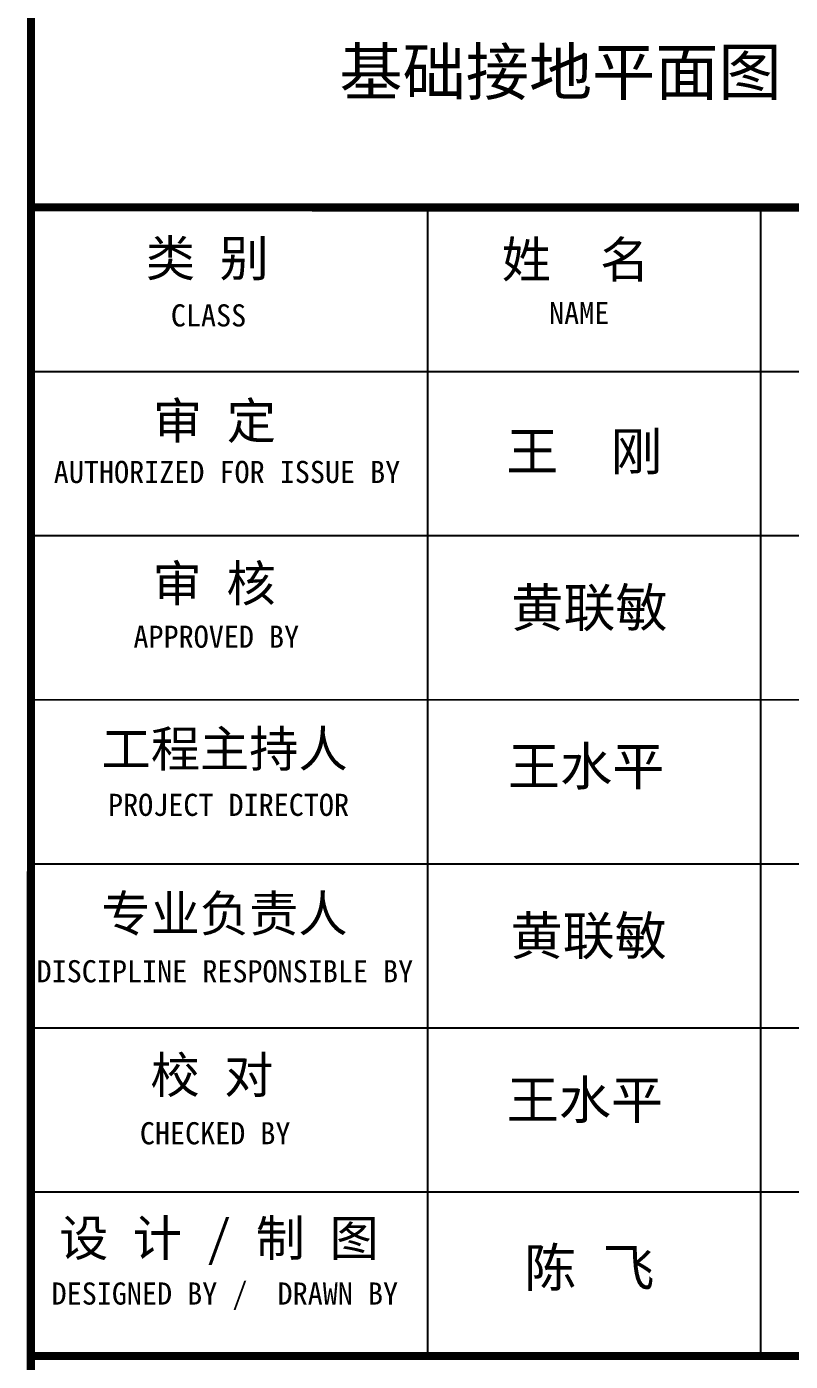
# Model space of a CAD drawing. Extents: x 4929870 to 5205508, y 4505833 to 4862647.
# Drawn here: x 5192245 to 5200159, y 4709985 to 4723813 of the extents above; entities that cross this region are included whole.
import ezdxf
from ezdxf.enums import TextEntityAlignment as Align

# ---------------------------------------------------------------- set-up
doc = ezdxf.new("R2010")
doc.units = 0
doc.header["$LTSCALE"] = 1000
doc.header["$MEASUREMENT"] = 0
for name, color, linetype in [('46', 7, 'CONTINUOUS'), ('PUB_TEXT', 7, 'CONTINUOUS'), ('PUB_TITLE', 4, 'CONTINUOUS')]:
    doc.layers.add(name, color=color, linetype=linetype)
doc.styles.add('TQ', font='')
doc.styles.get('TQ').set_extended_font_data('SimSun')

msp = doc.modelspace()

# ---------------------------------------------------------------- linework, layer by layer
at = {"layer": 'PUB_TITLE'}
for p, q in [((5196403, 4710040.3), (5196403.7, 4721940.2)), ((5199854, 4710040.1), (5199854.7, 4721940)), ((5192289.6, 4720240.5), (5203509.6, 4720239.8)), ((5192289.5, 4718540.5), (5203509.5, 4718539.8)), ((5192289.4, 4716840.5), (5203509.4, 4716839.8)), ((5192289.3, 4715140.5), (5203509.3, 4715139.8)), ((5192289.2, 4713440.5), (5203509.2, 4713439.8)), ((5192289.1, 4711740.5), (5203509.1, 4711739.8)), ((5192289, 4710040.5), (5203508.9, 4710039.9))]:
    msp.add_line(p, q, dxfattribs=at)
at = {"layer": 'PUB_TITLE', "lineweight": 40, "const_width": 85, "elevation": 0}
for points in [[(5192292.8, 4770496.3), (5192287.8, 4690496.8)], [(5192292.8, 4770496.3), (5192287.8, 4690496.8)], [(5192289.7, 4721940.5), (5203509.7, 4721939.8)], [(5192289, 4710040.5), (5203508.9, 4710039.9)]]:
    msp.add_lwpolyline(points, dxfattribs=at)

# ---------------------------------------------------------------- texts
at = {"layer": '46', "linetype": 'Continuous', "style": 'TQ'}
msp.add_text('基础接地平面图', height=480, rotation=359.99644, dxfattribs=at).set_placement((5197778, 4723105, 0), align=Align.CENTER)
at = {"layer": 'PUB_TEXT', "style": 'TQ'}
for s, p in [('王  刚', (5197216.4, 4719215, 0)), ('黄联敏', (5197267.5, 4717596.2, 0)), ('王水平', (5197233, 4715952.7, 0)), ('黄联敏', (5197259.8, 4714196.2, 0)), ('王水平', (5197220.8, 4712496.6, 0)), ('陈 飞', (5197402.2, 4710757, 0))]:
    msp.add_text(s, height=396, dxfattribs=at).set_placement(p)
at = {"layer": 'PUB_TEXT', "attachment_point": 1, "rotation": 359.99644, "style": 'TQ'}
for s, insert, char_height, width in [('类 别', (5193479.8, 4721600.4, 0), 374, 2223.587), ('姓  名', (5197169.2, 4721586.4, 0), 374, 2324.956), ('CLASS', (5193739.5, 4720936.1, 0), 229.5, 4799.073), ('NAME', (5197659.1, 4720960.3, 0), 229.5, 4799.073), ('审 定', (5193553.9, 4719916, 0), 374, 1610.672), ('AUTHORIZED FOR ISSUE BY', (5192526.1, 4719313.9, 0), 229.499, 4799.073), ('审 核', (5193550.7, 4718231.1, 0), 374, 2855.695), ('APPROVED BY', (5193351.6, 4717607.4, 0), 229.499, 4799.073), ('工程主持人', (5193021.2, 4716517.7, 0), 374, 3479.105), ('PROJECT DIRECTOR', (5193088.1, 4715865.2, 0), 229.499, 4799.073), ('专业负责人', (5193019.3, 4714811, 0), 374, 3323.051), ('DISCIPLINE RESPONSIBLE BY', (5192347.8, 4714141, 0), 229.499, 4799.073), ('校 对', (5193527.5, 4713137.7, 0), 374, 4012.262), ('CHECKED BY', (5193418.3, 4712462.6, 0), 229.5, 4799.073), ('设 计 / 制 图', (5192581.1, 4711449, 0), 374, 5153.898), ('DESIGNED BY /  DRAWN BY', (5192503.6, 4710801.8, 0), 229.499, 4799.073)]:
    msp.add_mtext(s, dxfattribs=dict(at, insert=insert, char_height=char_height, width=width))

doc.saveas('drawing.dxf')
